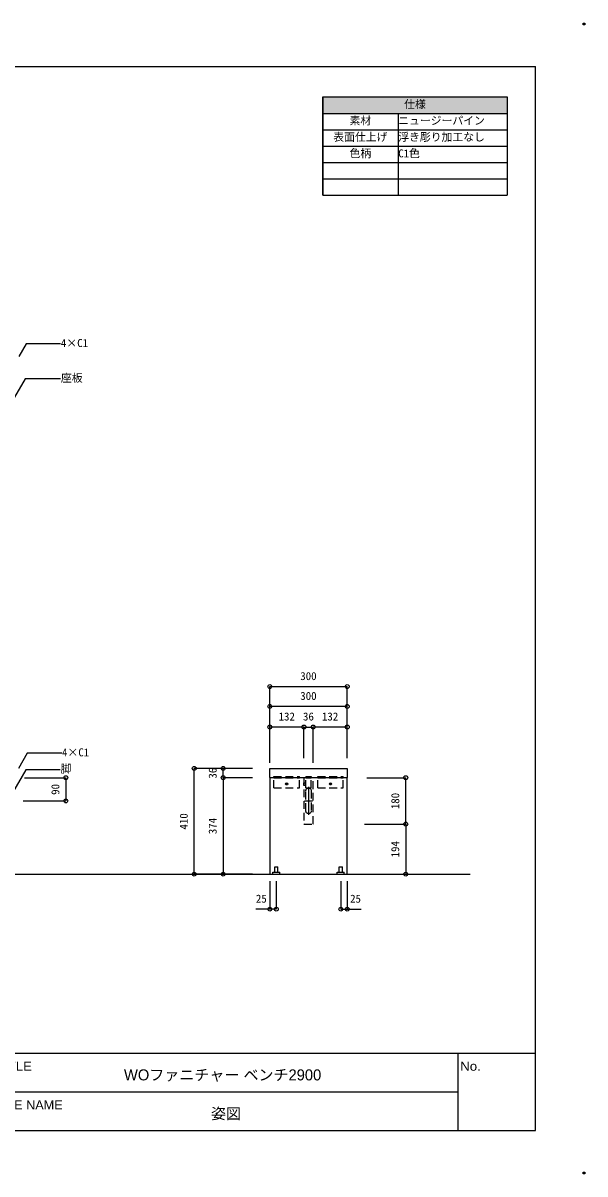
# Model space of a CAD drawing. Units: millimetres, scale not verified. Extents: x -3154 to 3154, y -2231 to 2231.
# Drawn here: x 975 to 3154, y -2231 to 2231 of the extents above; entities that cross this region are included whole.
import ezdxf
from ezdxf.enums import TextEntityAlignment as Align

# ---------------------------------------------------------------- set-up
doc = ezdxf.new("R2010")
doc.units = ezdxf.units.MM
doc.header["$LTSCALE"] = 15
doc.header["$PDMODE"] = 32
doc.header["$PDSIZE"] = 7.5
doc.linetypes.add('DASHED2', pattern=[3, 2, -1])
for name, color, linetype in [('0-0', 7, 'Continuous'), ('0-1', 7, 'Continuous'), ('1-0', 7, 'DASHED2'), ('2-0', 4, 'Continuous'), ('3-0', 7, 'Continuous')]:
    doc.layers.add(name, color=color, linetype=linetype)
doc.styles.add('メイリオ', font='')
doc.styles.add('ＭＳ ゴシック', font='')
doc.styles.get('メイリオ').set_extended_font_data('メイリオ')
doc.styles.get('ＭＳ ゴシック').set_extended_font_data('MS Gothic')

msp = doc.modelspace()

# ---------------------------------------------------------------- hatches: boundary and pattern name
at = {"layer": '1-0'}
for points in [[(1993.1, -719.03, 1), (2001.1, -719.03, 1)], [(2163.1, -719.03, 1), (2171.1, -719.03, 1)]]:
    msp.add_hatch(color=256, dxfattribs=at).paths.add_polyline_path(points)

# ---------------------------------------------------------------- linework, layer by layer
at = {"layer": '0-0', "color": 2}
for p, q in [((-2962.5, 2062.5), (2962.5, 2062.5)), ((2962.5, -2062.5), (2962.5, 2062.5)), ((-2962.5, -1762.5), (2962.5, -1762.5)), ((-2962.5, -2062.5), (2962.5, -2062.5))]:
    msp.add_line(p, q, dxfattribs=at)
at = {"layer": '0-0'}
for p, q in [((2137.94, 1563.43), (2137.94, 1944.43)), ((2137.94, 1944.43), (2852.32, 1944.43)), ((2852.32, 1563.43), (2852.32, 1944.43)), ((2137.94, 1563.43), (2852.32, 1563.43)), ((862.5, -1762.5), (2662.5, -1762.5)), ((2662.5, -2062.5), (2662.5, -1762.5)), ((2662.5, -1762.5), (2962.5, -1762.5)), ((2662.5, -1912.5), (2662.5, -1762.5)), ((2962.5, -2062.5), (2962.5, -1762.5)), ((862.5, -1912.5), (2662.5, -1912.5)), ((862.5, -1912.5), (2662.5, -1912.5)), ((2662.5, -2062.5), (2662.5, -1912.5)), ((862.5, -2062.5), (2662.5, -2062.5)), ((2662.5, -2062.5), (2962.5, -2062.5))]:
    msp.add_line(p, q, dxfattribs=at)
for p in [(3150, 2227.5), (3150, -2227.5)]:
    msp.add_point(p, dxfattribs=at)
at = {"layer": '1-0'}
for p, q in [((1947.5, -694.73), (1947.5, -689.73)), ((1947.5, -689.73), (2046.7, -689.73)), ((1947.5, -734.03), (1947.5, -694.73)), ((1947.5, -694.73), (2046.7, -694.73)), ((1947.5, -694.73), (2046.7, -694.73)), ((2046.7, -694.73), (2046.7, -689.73)), ((2046.7, -734.03), (2046.7, -694.73)), ((2071.5, -689.73), (2071.5, -694.73)), ((2071.5, -689.73), (2092.7, -689.73)), ((2071.5, -689.73), (2071.5, -694.73)), ((2071.5, -689.73), (2092.7, -689.73)), ((2071.5, -694.73), (2092.7, -694.73)), ((2071.5, -694.73), (2092.7, -694.73)), ((2071.5, -734.03), (2071.5, -694.73)), ((2071.5, -694.73), (2092.7, -694.73)), ((2092.7, -689.73), (2092.7, -694.73)), ((2092.7, -689.73), (2092.7, -694.73)), ((2092.7, -734.03), (2092.7, -694.73)), ((2117.5, -694.73), (2117.5, -689.73)), ((2117.5, -689.73), (2216.7, -689.73)), ((2117.5, -734.03), (2117.5, -694.73)), ((2117.5, -694.73), (2216.7, -694.73)), ((2117.5, -694.73), (2216.7, -694.73)), ((2216.7, -694.73), (2216.7, -689.73)), ((2216.7, -734.03), (2216.7, -694.73)), ((1947.5, -734.03), (2046.7, -734.03)), ((2064.1, -723.33), (2064.1, -715.33)), ((2064.1, -715.33), (2071.5, -715.33)), ((2064.1, -723.33), (2071.5, -723.33)), ((2071.5, -723.33), (2071.5, -715.33)), ((2071.5, -734.03), (2092.7, -734.03)), ((2071.5, -823.73), (2071.5, -745.73)), ((2092.7, -745.73), (2092.7, -823.73)), ((2117.5, -734.03), (2216.7, -734.03)), ((1943.6, -1068.73), (1943.6, -1060.73)), ((1943.6, -1060.73), (1970.6, -1060.73)), ((1943.6, -1068.73), (1970.6, -1068.73)), ((1951.1, -1060.73), (1951.1, -1040.73)), ((1951.1, -1040.73), (1963.1, -1040.73)), ((1951.1, -1060.73), (1963.1, -1060.73)), ((1963.1, -1060.73), (1963.1, -1040.73)), ((1970.6, -1068.73), (1970.6, -1060.73)), ((2193.6, -1068.73), (2193.6, -1060.73)), ((2193.6, -1060.73), (2220.6, -1060.73)), ((2193.6, -1068.73), (2220.6, -1068.73)), ((2201.1, -1060.73), (2201.1, -1040.73)), ((2201.1, -1040.73), (2213.1, -1040.73)), ((2201.1, -1060.73), (2213.1, -1060.73)), ((2213.1, -1060.73), (2213.1, -1040.73)), ((2220.6, -1068.73), (2220.6, -1060.73))]:
    msp.add_line(p, q, dxfattribs=at)
at = {"layer": '1-0', "color": 3, "linetype": 'Continuous'}
for p, q in [((2082.1, -730.13), (2082.1, -839.33)), ((2066.47, -784.73), (2097.67, -784.73))]:
    msp.add_line(p, q, dxfattribs=at)
at = {"layer": '1-0', "linetype": 'Continuous'}
msp.add_line((-2736.67, -1068.73), (2708.77, -1068.73), dxfattribs=at)
for points in [[(2232.1, -659.73), (2232.1, -693.73), (2231.1, -694.73), (1933.1, -694.73), (1932.1, -693.73), (1932.1, -659.73), (1933.1, -658.73), (2231.1, -658.73)], [(2232.1, -695.28), (2231.43, -694.73), (1932.76, -694.73), (1932.1, -695.28), (1932.1, -1068.17), (1932.76, -1068.73), (2231.43, -1068.73), (2232.1, -1068.17)]]:
    msp.add_lwpolyline(points, close=True, dxfattribs=at)
at = {"layer": '1-0'}
msp.add_lwpolyline([(2064.1, -873.73), (2065.1, -874.73), (2099.1, -874.73), (2100.1, -873.73), (2100.1, -695.73), (2099.1, -694.73), (2065.1, -694.73), (2064.1, -695.73)], close=True, dxfattribs=at)
at = {"layer": '1-0', "linetype": 'Continuous'}
for points in [[(2071.5, -745.73), (2071.7, -743.66), (2072.31, -741.67), (2073.28, -739.84), (2074.6, -738.23), (2076.21, -736.91), (2078.04, -735.93), (2080.03, -735.33), (2084.17, -735.33), (2086.15, -735.93), (2087.99, -736.91), (2089.59, -738.23), (2090.91, -739.84), (2091.89, -741.67), (2092.49, -743.66), (2092.7, -745.73)], [(2092.7, -823.73), (2092.49, -825.79), (2091.89, -827.78), (2090.91, -829.62), (2089.59, -831.22), (2087.99, -832.54), (2086.15, -833.52), (2084.17, -834.12), (2080.03, -834.12), (2078.04, -833.52), (2076.21, -832.54), (2074.6, -831.22), (2073.28, -829.62), (2072.31, -827.78), (2071.7, -825.79), (2071.5, -823.73)]]:
    msp.add_lwpolyline(points, dxfattribs=at)
for centre in [(1997.1, -719.03), (2167.1, -719.03)]:
    msp.add_circle(centre, 4, dxfattribs=at)
at = {"layer": '2-0'}
for p, q in [((1932.1, -582.53), (1932.1, -341.5)), ((1932.1, -341.5), (2232.1, -341.5)), ((2232.1, -582.53), (2232.1, -341.5)), ((1932.1, -582.53), (1932.1, -418.43)), ((2232.1, -418.43), (1932.1, -418.43)), ((2232.1, -582.53), (2232.1, -418.43)), ((1932.1, -637.31), (1932.1, -498.23)), ((2064.1, -498.23), (1932.1, -498.23)), ((2064.1, -618.53), (2064.1, -498.23)), ((2064.1, -498.23), (2100.1, -498.23)), ((2064.1, -618.53), (2064.1, -498.23)), ((2100.1, -618.53), (2100.1, -498.23)), ((2100.1, -637.31), (2100.1, -498.23)), ((2232.1, -498.23), (2100.1, -498.23)), ((2232.1, -618.53), (2232.1, -498.23)), ((1864.46, -658.73), (1638.82, -658.73)), ((1638.82, -1068.73), (1638.82, -658.73)), ((1864.46, -658.73), (1750.98, -658.73)), ((1750.98, -694.73), (1750.98, -658.73)), ((981.38, -694.73), (1141.1, -694.73)), ((1141.1, -694.73), (1141.1, -784.73)), ((1864.46, -694.73), (1750.98, -694.73)), ((1750.98, -694.73), (1750.98, -1068.73)), ((1864.46, -694.73), (1750.98, -694.73)), ((2308.29, -694.73), (2458.83, -694.73)), ((2458.83, -874.73), (2458.83, -694.73)), ((975.29, -784.73), (1141.1, -784.73)), ((2299.11, -874.73), (2458.83, -874.73)), ((2309.29, -874.73), (2458.83, -874.73)), ((2458.83, -874.73), (2458.83, -1068.73)), ((1864.46, -1068.73), (1638.82, -1068.73)), ((1864.46, -1068.73), (1750.98, -1068.73)), ((2310.29, -1068.73), (2458.83, -1068.73)), ((1957.1, -1096.45), (1957.1, -1204.52)), ((2207.1, -1096.45), (2207.1, -1204.52)), ((1957.1, -1204.52), (1932.1, -1204.52)), ((2207.1, -1204.52), (2232.1, -1204.52))]:
    msp.add_line(p, q, dxfattribs=at)
for points in [[(1932.1, -1095.45), (1932.1, -1204.52), (1877.95, -1204.52)], [(2232.1, -1095.45), (2232.1, -1204.52), (2286.24, -1204.52)]]:
    msp.add_lwpolyline(points, dxfattribs=at)
for centre in [(1932.1, -341.5), (2232.1, -341.5), (1932.1, -418.43), (2232.1, -418.43), (1932.1, -498.23), (2064.1, -498.23), (2064.1, -498.23), (2100.1, -498.23), (2100.1, -498.23), (2232.1, -498.23), (1638.82, -658.73), (1750.98, -658.73), (1141.1, -694.73), (1750.98, -694.73), (1750.98, -694.73), (2458.83, -694.73), (1141.1, -784.73), (2458.83, -874.73), (2458.83, -874.73), (1638.82, -1068.73), (1750.98, -1068.73), (2458.83, -1068.73), (1932.1, -1204.52), (1957.1, -1204.52), (2207.1, -1204.52), (2232.1, -1204.52)]:
    msp.add_circle(centre, 7.5, dxfattribs=at)
at = {"layer": '3-0', "color": 3}
for points in [[(1120.5, 986.9), (986.7, 986.9), (958.39, 937.87)], [(1120.5, 851.48), (983.09, 851.48), (888.08, 686.92)], [(1124.94, -600.18), (991.13, -600.18), (957.33, -658.73)], [(1119.5, -663.68), (985.7, -663.68), (934.18, -752.91)]]:
    msp.add_lwpolyline(points, dxfattribs=at)

# ---------------------------------------------------------------- texts
at = {"layer": '0-0', "style": 'メイリオ'}
for s, width, p in [('TITLE', 1.1, (870, -1841.44)), ('No.', 1.1, (2670, -1841.44)), ('FILE NAME', 1.05, (870, -1991.44))]:
    msp.add_text(s, height=34.92, dxfattribs=dict(at, width=width)).set_placement(p, align=Align.BOTTOM_LEFT)
for s, p in [('WOファニチャー ベンチ2900', (1366.45, -1881.16)), ('姿図', (1703.71, -2031.16))]:
    msp.add_text(s, height=42.67, dxfattribs=at).set_placement(p, align=Align.BOTTOM_LEFT)
at = {"layer": '2-0', "style": 'ＭＳ ゴシック'}
for s, p in [('300', (2049.92, -325.62)), ('300', (2049.92, -402.56)), ('132', (1965.92, -482.35)), ('36', (2060.51, -482.35)), ('132', (2133.92, -482.35)), ('25', (1877.95, -1188.64)), ('25', (2243.06, -1188.64))]:
    msp.add_text(s, height=31.04, dxfattribs=at).set_placement(p, align=Align.BOTTOM_LEFT)
for s, p in [('36', (1735.1, -698.32)), ('90', (1125.23, -761.32)), ('180', (2442.95, -816.9)), ('410', (1622.94, -895.9)), ('374', (1735.1, -913.9)), ('194', (2442.95, -1003.9))]:
    msp.add_text(s, height=31.04, rotation=90, dxfattribs=at).set_placement(p, align=Align.BOTTOM_LEFT)

# ---------------------------------------------------------------- next in the draw order: wipeouts: each hides what was drawn before it
for points in [[(2137.94, 1563.43), (2137.94, 1944.43), (2852.32, 1944.43), (2852.32, 1563.43)], [(1232.18, 1008.06), (1232.18, 965.73), (1121.69, 965.73), (1121.69, 1008.06)], [(1211.02, 872.64), (1211.02, 830.31), (1121.69, 830.31), (1121.69, 872.64)], [(1236.62, -579.02), (1236.62, -621.35), (1126.13, -621.35), (1126.13, -579.02)]]:
    msp.add_wipeout(points)

# ---------------------------------------------------------------- next in the draw order: linework, layer by layer
at = {"layer": '0-0', "color": 3}
for p, q in [((2137.94, 1944.43), (2852.32, 1944.43)), ((2852.32, 1944.43), (2852.32, 1880.93)), ((2137.94, 1880.93), (2428.99, 1880.93)), ((2428.99, 1880.93), (2428.99, 1817.43)), ((2428.99, 1880.93), (2852.32, 1880.93)), ((2852.32, 1880.93), (2852.32, 1817.43)), ((2137.94, 1817.43), (2428.99, 1817.43)), ((2428.99, 1817.43), (2428.99, 1753.93)), ((2428.99, 1817.43), (2852.32, 1817.43)), ((2852.32, 1817.43), (2852.32, 1753.93)), ((2137.94, 1753.93), (2428.99, 1753.93)), ((2428.99, 1753.93), (2428.99, 1690.43)), ((2428.99, 1753.93), (2852.32, 1753.93)), ((2852.32, 1753.93), (2852.32, 1690.43)), ((2137.94, 1690.43), (2428.99, 1690.43)), ((2428.99, 1690.43), (2428.99, 1626.93)), ((2428.99, 1690.43), (2852.32, 1690.43)), ((2852.32, 1690.43), (2852.32, 1626.93)), ((2137.94, 1626.93), (2428.99, 1626.93)), ((2428.99, 1626.93), (2428.99, 1563.43)), ((2428.99, 1626.93), (2852.32, 1626.93)), ((2852.32, 1626.93), (2852.32, 1563.43))]:
    msp.add_line(p, q, dxfattribs=at)
for points in [[(2137.94, 1944.43), (2137.94, 1880.93), (2852.32, 1880.93)], [(2137.94, 1880.93), (2137.94, 1817.43), (2428.99, 1817.43)], [(2428.99, 1880.93), (2428.99, 1817.43), (2852.32, 1817.43)], [(2137.94, 1817.43), (2137.94, 1753.93), (2428.99, 1753.93)], [(2428.99, 1817.43), (2428.99, 1753.93), (2852.32, 1753.93)], [(2137.94, 1753.93), (2137.94, 1690.43), (2428.99, 1690.43)], [(2428.99, 1753.93), (2428.99, 1690.43), (2852.32, 1690.43)], [(2137.94, 1690.43), (2137.94, 1626.93), (2428.99, 1626.93)], [(2428.99, 1690.43), (2428.99, 1626.93), (2852.32, 1626.93)], [(2137.94, 1626.93), (2137.94, 1563.43), (2428.99, 1563.43)], [(2428.99, 1626.93), (2428.99, 1563.43), (2852.32, 1563.43)]]:
    msp.add_lwpolyline(points, dxfattribs=at)
at = {"layer": '0-1', "color": 9}
msp.add_solid([(2137.94, 1880.93), (2137.94, 1944.43), (2852.32, 1880.93), (2852.32, 1944.43)], dxfattribs=at)

# ---------------------------------------------------------------- next in the draw order: texts
at = {"layer": '0-1', "style": 'ＭＳ ゴシック'}
for s, p in [('仕様', (2452.71, 1891.68)), ('素材', (2241.04, 1828.18)), ('ニュージーパイン', (2429.69, 1828.18)), ('表面仕上げ', (2178.04, 1764.68)), ('浮き彫り加工なし', (2429.69, 1764.68)), ('色柄', (2241.04, 1701.18)), ('C1色', (2429.69, 1701.18))]:
    msp.add_text(s, height=30.79, dxfattribs=at).set_placement(p, align=Align.BOTTOM_LEFT)
at = {"layer": '3-0', "style": 'ＭＳ ゴシック'}
for s, p in [('4×C1', (1121.69, 965.73)), ('座板', (1121.69, 830.31)), ('4×C1', (1126.13, -621.35))]:
    msp.add_text(s, height=31.04, dxfattribs=at).set_placement(p, align=Align.BOTTOM_LEFT)

# ---------------------------------------------------------------- next in the draw order: wipeouts: each hides what was drawn before it
msp.add_wipeout([(1167.68, -642.52), (1167.68, -684.85), (1120.69, -684.85), (1120.69, -642.52)])

# ---------------------------------------------------------------- next in the draw order: texts
msp.add_text('脚', height=31.04, dxfattribs=at).set_placement((1120.69, -684.85), align=Align.BOTTOM_LEFT)

doc.saveas('drawing.dxf')
